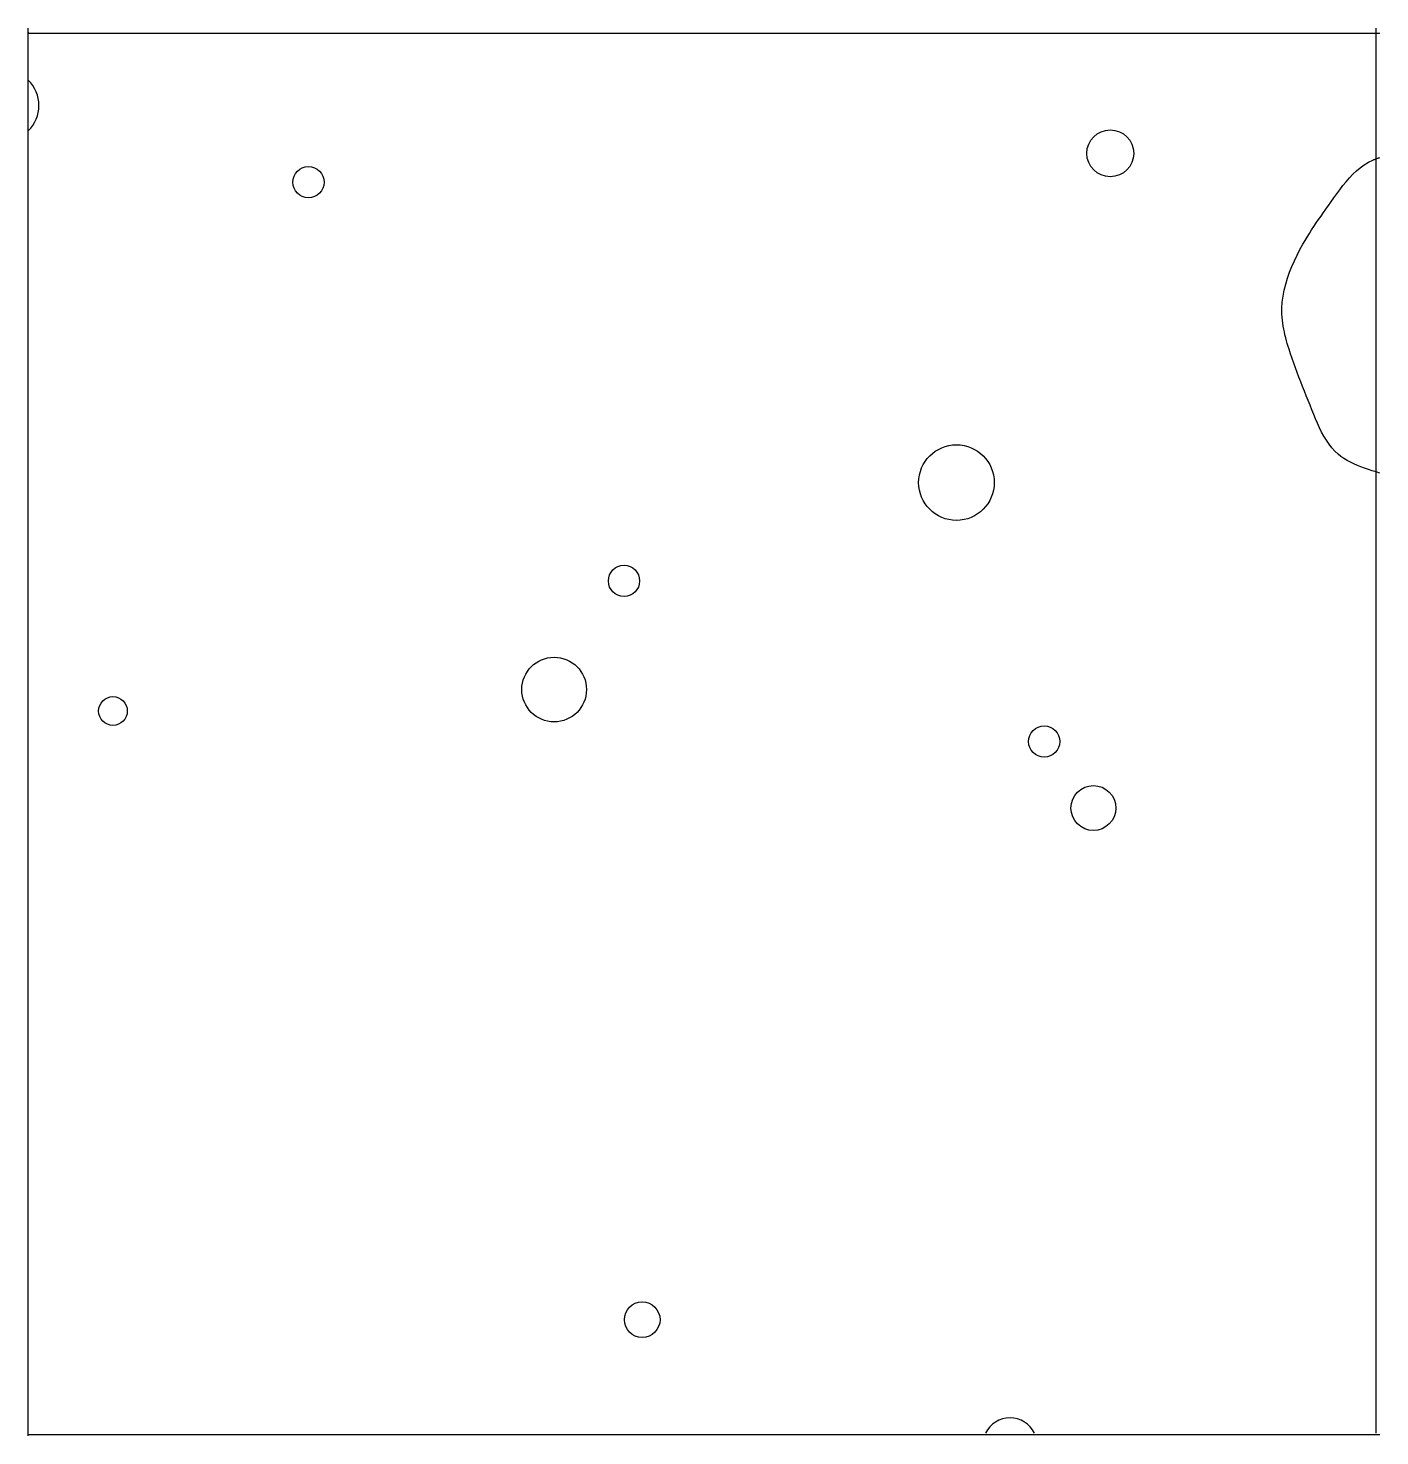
# Model space of a CAD drawing. Extents: x 9.06 to 10.04, y 0.54 to 1.57.
import ezdxf

# ---------------------------------------------------------------- set-up
doc = ezdxf.new("R2010")
doc.units = 0
for name, color, linetype in [('LAYER1', 7, 'CONTINUOUS'), ('LAYER10', 1, 'CONTINUOUS'), ('LAYER12', 5, 'CONTINUOUS')]:
    doc.layers.add(name, color=color, linetype=linetype)

msp = doc.modelspace()

# ---------------------------------------------------------------- linework, layer by layer
at = {"layer": 'LAYER1', "color": 7, "linetype": 'CONTINUOUS'}
for centre, radius in [((9.846, 1.4781), 0.0171), ((9.2606, 1.457), 0.0114), ((9.7337, 1.2377), 0.0276), ((9.491, 1.1659), 0.0114), ((9.44, 1.0866), 0.0236), ((9.1179, 1.0709), 0.0105), ((9.7978, 1.0486), 0.0114), ((9.8337, 1.0001), 0.0164), ((9.5043, 0.6265), 0.013)]:
    msp.add_circle(centre, radius, dxfattribs=at)
for centre, radius, start, end in [((9.0382, 1.513), 0.0257, -45.9261, 45.9259), ((9.7728, 0.5348), 0.02, 26.0687, 153.9295)]:
    msp.add_arc(centre, radius, start, end, dxfattribs=at)
at = {"layer": 'LAYER10', "color": 1, "linetype": 'CONTINUOUS'}
msp.add_lwpolyline([(10.0428, 1.2447), (10.04, 1.2455), (10.0372, 1.2464), (10.0344, 1.2473), (10.0317, 1.2482), (10.029, 1.2492), (10.0264, 1.2502), (10.0238, 1.2513), (10.0213, 1.2525), (10.0189, 1.2538), (10.0166, 1.2552), (10.0144, 1.2567), (10.0123, 1.2584), (10.0099, 1.2607), (10.0077, 1.2631), (10.0057, 1.2658), (10.0038, 1.2686), (10.002, 1.2715), (10.0003, 1.2746), (9.9988, 1.2777), (9.9973, 1.281), (9.9959, 1.2842), (9.9945, 1.2875), (9.9932, 1.2909), (9.9919, 1.2942), (9.9905, 1.2976), (9.9891, 1.3011), (9.9877, 1.3045), (9.9864, 1.3079), (9.985, 1.3113), (9.9837, 1.3146), (9.9824, 1.318), (9.9812, 1.3214), (9.9799, 1.3248), (9.9787, 1.3282), (9.9776, 1.3316), (9.9765, 1.3351), (9.9758, 1.3371), (9.9752, 1.3392), (9.9746, 1.3413), (9.9741, 1.3434), (9.9735, 1.3456), (9.9731, 1.3477), (9.9726, 1.3498), (9.9722, 1.352), (9.9719, 1.3541), (9.9717, 1.3563), (9.9715, 1.3585), (9.9713, 1.3606), (9.9713, 1.365), (9.9716, 1.3695), (9.9722, 1.3739), (9.973, 1.3783), (9.9741, 1.3826), (9.9754, 1.387), (9.9769, 1.3913), (9.9786, 1.3955), (9.9804, 1.3997), (9.9824, 1.4038), (9.9844, 1.4078), (9.9866, 1.4118), (9.9882, 1.4144), (9.9898, 1.417), (9.9914, 1.4196), (9.993, 1.4222), (9.9947, 1.4248), (9.9964, 1.4273), (9.9981, 1.4298), (9.9999, 1.4323), (10.0016, 1.4348), (10.0034, 1.4374), (10.0052, 1.4399), (10.007, 1.4424), (10.0092, 1.4455), (10.0114, 1.4485), (10.0136, 1.4515), (10.0159, 1.4545), (10.0182, 1.4574), (10.0206, 1.4602), (10.0231, 1.4628), (10.0258, 1.4653), (10.0285, 1.4676), (10.0314, 1.4697), (10.0345, 1.4716), (10.0377, 1.4732), (10.0381, 1.4733), (10.0385, 1.4735), (10.0389, 1.4737), (10.0393, 1.4738), (10.0398, 1.474), (10.0402, 1.4742), (10.0406, 1.4743), (10.041, 1.4745), (10.0415, 1.4746), (10.0419, 1.4748), (10.0423, 1.4749), (10.0428, 1.4751)], dxfattribs=at)
at = {"layer": 'LAYER12', "color": 5, "linetype": 'CONTINUOUS'}
for points in [[(9.0599, 1.5657), (9.056, 1.5657)], [(9.056, 1.5657), (9.0561, 1.5657)], [(9.0561, 1.5657), (9.056, 1.5657)], [(9.0561, 1.5665), (9.0561, 1.5695)], [(9.0561, 1.5665), (9.0561, 1.5656)], [(9.0561, 1.5656), (9.0561, 1.5665)], [(9.0561, 1.5656), (9.0561, 1.5665)], [(9.0561, 1.5656), (9.0561, 1.5657)], [(9.0561, 1.5657), (9.0561, 1.5656)], [(9.0561, 0.5436), (9.0561, 1.5656)], [(10.0428, 1.5657), (9.0599, 1.5657)], [(10.0398, 1.5695), (10.0398, 1.5656)], [(10.0398, 1.5656), (10.0398, 0.5436)], [(9.0561, 0.5426), (9.056, 0.5426)], [(9.056, 0.5426), (10.0428, 0.5426)], [(9.056, 0.5426), (9.0561, 0.5426)], [(9.0561, 0.5436), (9.0561, 0.5437)], [(9.0561, 0.5437), (9.0561, 0.5436)], [(9.0561, 0.5417), (9.0561, 0.5436)], [(9.0561, 0.5426), (9.0561, 0.5426)]]:
    msp.add_lwpolyline(points, dxfattribs=at)

doc.saveas('drawing.dxf')
